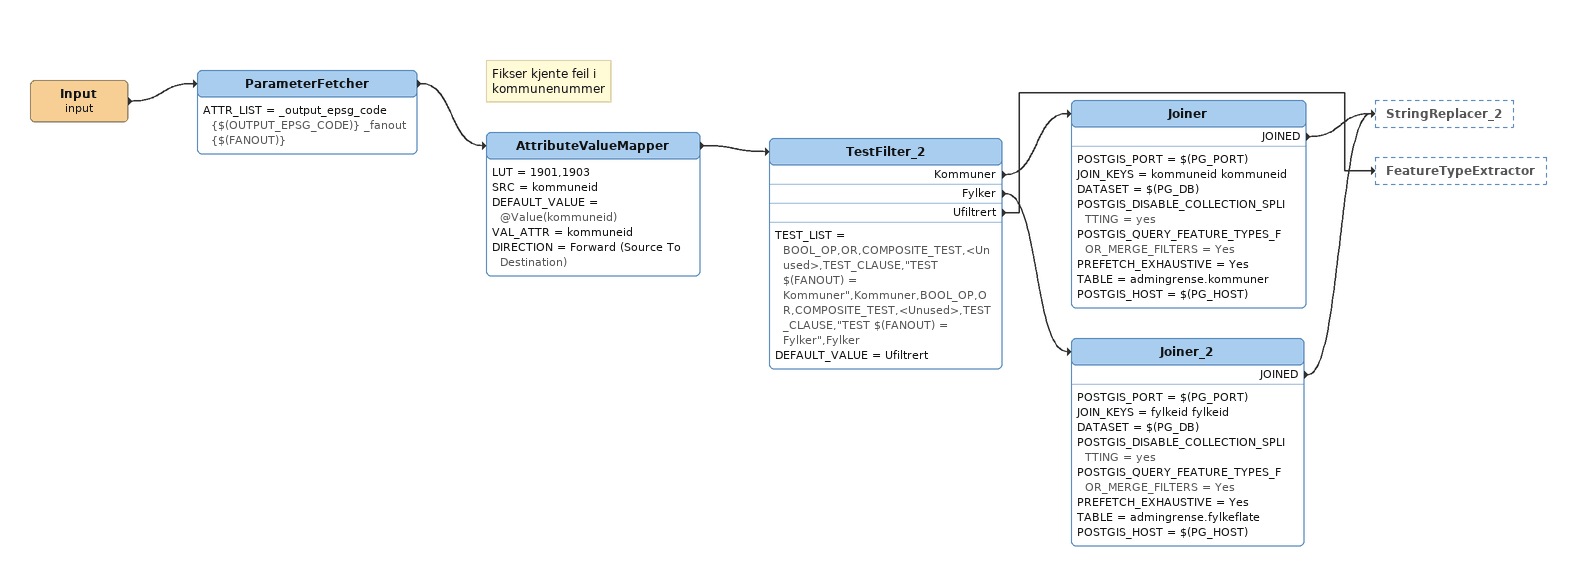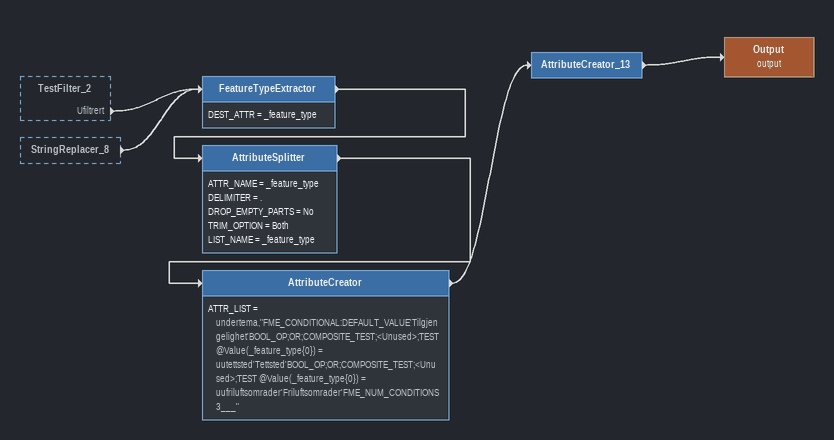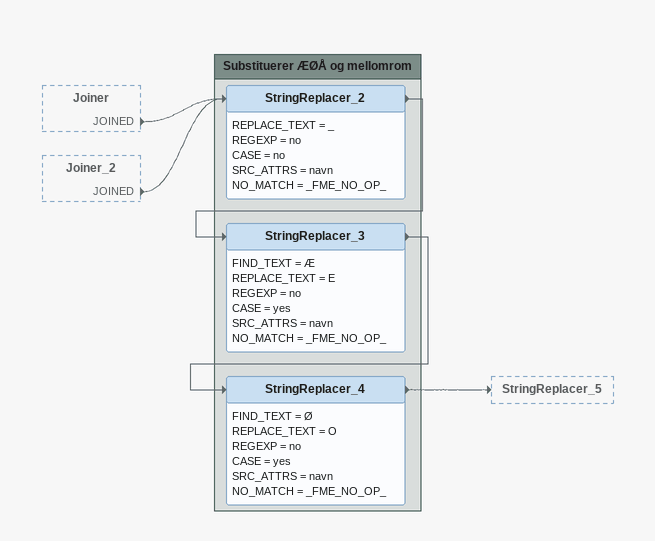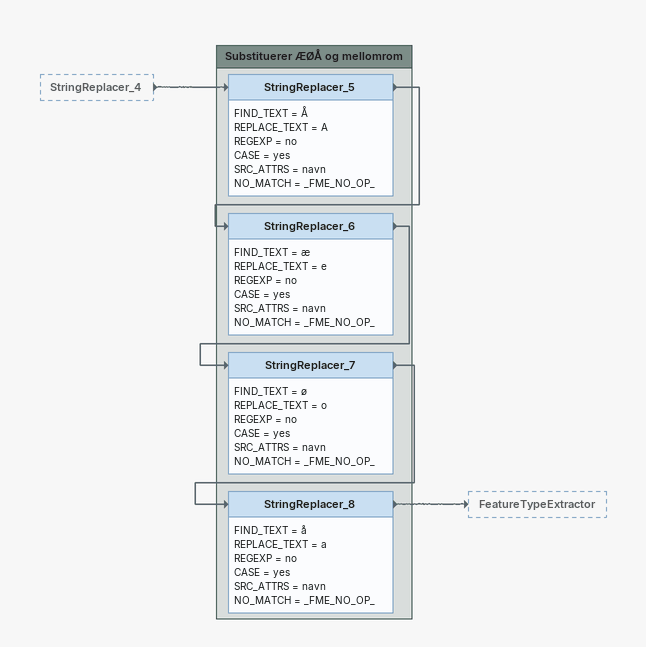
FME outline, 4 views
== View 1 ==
Input (input)
    -> ParameterFetcher
ParameterFetcher
    ATTR_LIST = _output_epsg_code {$(OUTPUT_EPSG_CODE)} _fanout {$(FANOUT)}
    -> AttributeValueMapper
Note: Fikser kjente feil i kommunenummer
AttributeValueMapper
    LUT = 1901,1903
    SRC = kommuneid
    DEFAULT_VALUE = @Value(kommuneid)
    VAL_ATTR = kommuneid
    DIRECTION = Forward (Source To Destination)
    -> TestFilter_2
TestFilter_2
    TEST_LIST = BOOL_OP,OR,COMPOSITE_TEST,<Unused>,TEST_CLAUSE,"TEST $(FANOUT) = Kommuner",Kommuner,BOOL_OP,OR,COMPOSITE_TEST,<Unused>,TEST_CLAUSE,"TEST $(FANOUT) = Fylker",Fylker
    DEFAULT_VALUE = Ufiltrert
    Kommuner -> Joiner
    Fylker -> Joiner_2
    Ufiltrert -> FeatureTypeExtractor
Joiner
    POSTGIS_PORT = $(PG_PORT)
    JOIN_KEYS = kommuneid kommuneid
    DATASET = $(PG_DB)
    POSTGIS_DISABLE_COLLECTION_SPLITTING = yes
    POSTGIS_QUERY_FEATURE_TYPES_FOR_MERGE_FILTERS = Yes
    PREFETCH_EXHAUSTIVE = Yes
    TABLE = admingrense.kommuner
    POSTGIS_HOST = $(PG_HOST)
    JOINED -> StringReplacer_2
Joiner_2
    POSTGIS_PORT = $(PG_PORT)
    JOIN_KEYS = fylkeid fylkeid
    DATASET = $(PG_DB)
    POSTGIS_DISABLE_COLLECTION_SPLITTING = yes
    POSTGIS_QUERY_FEATURE_TYPES_FOR_MERGE_FILTERS = Yes
    PREFETCH_EXHAUSTIVE = Yes
    TABLE = admingrense.fylkeflate
    POSTGIS_HOST = $(PG_HOST)
    JOINED -> StringReplacer_2

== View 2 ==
TestFilter_2 [outside]
    Ufiltrert -> FeatureTypeExtractor
StringReplacer_8 [outside]
    -> FeatureTypeExtractor
FeatureTypeExtractor
    DEST_ATTR = _feature_type
    -> AttributeSplitter
AttributeSplitter
    ATTR_NAME = _feature_type
    DELIMITER = .
    DROP_EMPTY_PARTS = No
    TRIM_OPTION = Both
    LIST_NAME = _feature_type
    -> AttributeCreator
AttributeCreator
    ATTR_LIST = undertema,"FME_CONDITIONAL:DEFAULT_VALUE'Tilgjengelighet'BOOL_OP;OR;COMPOSITE_TEST;<Unused>;TEST @Value(_feature_type{0}) = uutettsted'Tettsted'BOOL_OP;OR;COMPOSITE_TEST;<Unused>;TEST @Value(_feature_type{0}) = uufriluftsomrader'Friluftsomrader'FME_NUM_CONDITIONS3___"
    -> AttributeCreator_13
AttributeCreator_13
    -> Output (output)
Output (output)

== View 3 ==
Joiner [outside]
    JOINED -> StringReplacer_2
Joiner_2 [outside]
    JOINED -> StringReplacer_2

Bookmark: Substituerer ÆØÅ og mellomrom
StringReplacer_2
    REPLACE_TEXT = _
    REGEXP = no
    CASE = no
    SRC_ATTRS = navn
    NO_MATCH = _FME_NO_OP_
    -> StringReplacer_3
StringReplacer_3
    FIND_TEXT = Æ
    REPLACE_TEXT = E
    REGEXP = no
    CASE = yes
    SRC_ATTRS = navn
    NO_MATCH = _FME_NO_OP_
    -> StringReplacer_4
StringReplacer_4
    FIND_TEXT = Ø
    REPLACE_TEXT = O
    REGEXP = no
    CASE = yes
    SRC_ATTRS = navn
    NO_MATCH = _FME_NO_OP_
    -> StringReplacer_5

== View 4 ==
StringReplacer_4 [outside]
    -> StringReplacer_5

Bookmark: Substituerer ÆØÅ og mellomrom
StringReplacer_5
    FIND_TEXT = Å
    REPLACE_TEXT = A
    REGEXP = no
    CASE = yes
    SRC_ATTRS = navn
    NO_MATCH = _FME_NO_OP_
    -> StringReplacer_6
StringReplacer_6
    FIND_TEXT = æ
    REPLACE_TEXT = e
    REGEXP = no
    CASE = yes
    SRC_ATTRS = navn
    NO_MATCH = _FME_NO_OP_
    -> StringReplacer_7
StringReplacer_7
    FIND_TEXT = ø
    REPLACE_TEXT = o
    REGEXP = no
    CASE = yes
    SRC_ATTRS = navn
    NO_MATCH = _FME_NO_OP_
    -> StringReplacer_8
StringReplacer_8
    FIND_TEXT = å
    REPLACE_TEXT = a
    REGEXP = no
    CASE = yes
    SRC_ATTRS = navn
    NO_MATCH = _FME_NO_OP_
    -> FeatureTypeExtractor
